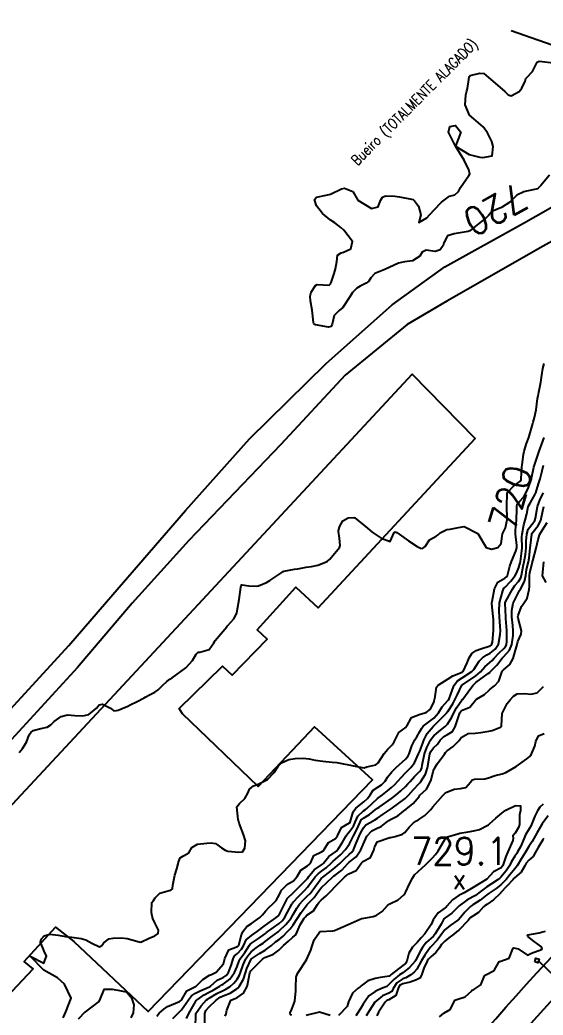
# Model space of a CAD drawing. Header units: metres. Extents: x 318500 to 325275, y 7408834 to 7428799.
# Drawn here: x 320310.2 to 320385.9, y 7414382.8 to 7414526.8 of the extents above; entities that cross this region are included whole.
import ezdxf
from ezdxf.enums import TextEntityAlignment as Align

# ---------------------------------------------------------------- set-up
doc = ezdxf.new("R2010")
doc.units = ezdxf.units.M
doc.header["$MEASUREMENT"] = 0
doc.linetypes.add('CONTINUO', pattern=[0])
for name, color, linetype in [('Cotas', 45, 'Continuous'), ('Curvas de Nivel 1m', 11, 'Continuous'), ('Curvas de Nivel 5m', 15, 'Continuous'), ('Edificações', 30, 'Continuous'), ('Linha Férrea', 20, 'Continuous'), ('Pontos Cotados', 45, 'Continuous'), ('Pórticos', 45, 'Continuous'), ('TEXTO', 45, 'Continuous'), ('Vias Secundárias', 230, 'Continuous')]:
    doc.layers.add(name, color=color, linetype=linetype)
doc.styles.add('ROMANS', font='romans', dxfattribs={"height": 0.2})
doc.styles.add('Style-STANDARD', font='STANDARD.shx')

# ---------------------------------------------------------------- blocks, each defined once
blk = doc.blocks.new('ELVTXT_47')
at = {"layer": 'Pontos Cotados', "linetype": 'Continuous', "style": 'Style-STANDARD'}
for s, height, p in [('729.1', 4, (0, 4)), ('x', 3, (0, 0))]:
    blk.add_text(s, height=height, dxfattribs=at).set_placement(p, align=Align.MIDDLE_CENTER)

msp = doc.modelspace()

# ---------------------------------------------------------------- linework, layer by layer
at = {"layer": 'Curvas de Nivel 1m', "flags": 128}
for points, elevation in [([(320316.41, 7414382.45), (320316.79, 7414383.31), (320317.57, 7414385.3), (320316.6, 7414387.31), (320315.61, 7414388.23), (320313.63, 7414389.36), (320311.65, 7414391.38), (320313.64, 7414390.36), (320313.99, 7414391.35), (320313.66, 7414392.11), (320313.16, 7414393.37), (320313.24, 7414393.81), (320313.69, 7414394.29), (320314.51, 7414394.54), (320315.7, 7414394.42), (320316.78, 7414394.23), (320317.69, 7414394.1), (320319.04, 7414393.93), (320319.69, 7414393.75), (320320.6, 7414393.27), (320321.67, 7414392.73), (320322.02, 7414392.9), (320322.26, 7414393.24), (320323.06, 7414393.86), (320323.69, 7414393.99), (320324.87, 7414394.03), (320325.69, 7414393.94), (320327.44, 7414393.42), (320327.68, 7414393.4), (320328.86, 7414393.99), (320329.7, 7414394.32), (320330.2, 7414394.63), (320330.22, 7414395.13), (320329.72, 7414396.19), (320329.39, 7414396.81), (320329.3, 7414397.15), (320329.21, 7414397.68), (320329.29, 7414399.15), (320329.49, 7414399.42), (320329.77, 7414399.79), (320330.43, 7414400.48), (320331.79, 7414400.86), (320332, 7414400.91), (320332.27, 7414401.11), (320332.32, 7414401.64), (320332.61, 7414403.11), (320332.9, 7414404.02), (320333.16, 7414405.1), (320333.36, 7414405.58), (320333.85, 7414405.87), (320334.61, 7414406.33), (320335.07, 7414407.07), (320335.88, 7414407.59), (320337.21, 7414407.71), (320337.88, 7414407.75), (320338.5, 7414407.66), (320339.35, 7414407.02), (320339.87, 7414406.7), (320340.29, 7414406.57), (320341.86, 7414406.4), (320342.39, 7414406.44), (320342.76, 7414406.97), (320342.81, 7414408.05), (320342.56, 7414408.97), (320341.91, 7414410.63), (320341.8, 7414410.98), (320341.75, 7414411.15), (320341.6, 7414412.99), (320341.95, 7414413.47), (320342.76, 7414414.17), (320343.17, 7414414.97), (320343.4, 7414415.55), (320343.99, 7414416), (320344.68, 7414416.26), (320346, 7414416.93), (320346.97, 7414417.96), (320347.62, 7414418.91), (320348.03, 7414419.32), (320349.13, 7414419.8), (320350.04, 7414419.98), (320351.19, 7414420.01), (320352.04, 7414419.9), (320352.94, 7414419.73), (320354.04, 7414419.59), (320355.39, 7414419.46), (320356.04, 7414419.37), (320356.54, 7414419.29), (320358.03, 7414419.01), (320358.23, 7414418.96), (320359.21, 7414418.75), (320360.03, 7414418.63), (320360.12, 7414418.65), (320360.4, 7414418.74), (320361.69, 7414419.07), (320362.04, 7414419.33), (320362.94, 7414420.71), (320363.43, 7414421.33), (320364.07, 7414421.94), (320364.38, 7414422.38), (320364.51, 7414422.68), (320365.03, 7414423.74), (320366.11, 7414424.51), (320366.17, 7414424.59), (320366.2, 7414424.66), (320366.88, 7414425.89), (320368.13, 7414426.39), (320369.01, 7414426.63), (320369.64, 7414427.12), (320370.15, 7414428.2), (320370.23, 7414428.54), (320370.24, 7414428.61), (320370.48, 7414430.31), (320370.73, 7414430.6), (320372.2, 7414431.5), (320372.84, 7414431.94), (320374.21, 7414432.46), (320374.35, 7414432.56), (320374.95, 7414433.83), (320375.25, 7414434.54), (320375.61, 7414435.18), (320376.26, 7414435.6), (320376.92, 7414435.86), (320378.27, 7414436.26), (320378.42, 7414436.35), (320378.52, 7414436.5), (320378.59, 7414436.81), (320378.75, 7414438.5), (320378.75, 7414440.07), (320378.71, 7414440.5), (320378.51, 7414442.35), (320378.51, 7414442.51), (320378.55, 7414442.71), (320378.89, 7414444.5), (320379.38, 7414445.5), (320380.39, 7414446.06), (320380.64, 7414446.24), (320380.77, 7414446.47), (320381.1, 7414447.79), (320381.34, 7414448.47), (320381.98, 7414449.99), (320382.12, 7414450.46), (320382.13, 7414450.78), (320381.93, 7414452.46), (320381.95, 7414453), (320382.09, 7414454.46), (320382.13, 7414456.06), (320382.12, 7414456.46), (320382.2, 7414456.79), (320382.54, 7414457.15), (320383.14, 7414457.85), (320383.49, 7414458.44), (320383.82, 7414459.19), (320384.25, 7414460.43), (320384.32, 7414460.71), (320384.61, 7414462.14), (320384.69, 7414462.43), (320385.18, 7414463.87), (320385.38, 7414464.42), (320385.72, 7414465.35), (320386.1, 7414466.41)], 721), ([(320330.01, 7414382.67), (320330.35, 7414383.13), (320330.99, 7414383.69), (320331.56, 7414384.06), (320333.29, 7414384.82), (320333.57, 7414385.01), (320333.62, 7414385.09), (320334.32, 7414386.34), (320335.6, 7414386.98), (320335.66, 7414387), (320335.74, 7414387.06), (320336.67, 7414387.99), (320337.62, 7414388.6), (320337.93, 7414388.73), (320338.6, 7414389.03), (320339.64, 7414390.24), (320339.82, 7414391.01), (320340.4, 7414392.26), (320341.68, 7414392.77), (320341.8, 7414392.86), (320341.85, 7414392.98), (320342.24, 7414394.44), (320342.51, 7414394.97), (320343.05, 7414395.64), (320343.72, 7414396.11), (320344.93, 7414396.94), (320345.32, 7414397.35), (320345.74, 7414397.87), (320346.24, 7414398.44), (320346.76, 7414398.91), (320347.27, 7414399.41), (320347.78, 7414400.31), (320347.96, 7414400.72), (320348.06, 7414400.9), (320348.93, 7414401.76), (320349.8, 7414402.28), (320350.33, 7414402.87), (320350.86, 7414403.83), (320351.83, 7414404.45), (320352.07, 7414404.61), (320352.25, 7414404.84), (320352.75, 7414405.94), (320353.86, 7414406.48), (320354.08, 7414406.61), (320354.24, 7414406.82), (320354.86, 7414407.83), (320355.89, 7414408.41), (320356.15, 7414408.8), (320356.73, 7414409.97), (320357.92, 7414410.64), (320357.98, 7414410.71), (320358.01, 7414410.77), (320358.44, 7414412.27), (320358.79, 7414412.76), (320359.96, 7414413.71), (320360.5, 7414414.2), (320360.9, 7414414.73), (320361.31, 7414415.39), (320361.99, 7414415.81), (320362.55, 7414416.15), (320363.04, 7414416.7), (320363.42, 7414417.29), (320364.02, 7414418.02), (320364.35, 7414418.36), (320364.67, 7414418.68), (320366.04, 7414419.93), (320366.37, 7414420.33), (320366.52, 7414420.66), (320366.91, 7414421.81), (320367.35, 7414422.65), (320367.64, 7414423.09), (320368.1, 7414423.86), (320368.36, 7414424.38), (320368.58, 7414424.63), (320370.12, 7414425.79), (320370.81, 7414426.6), (320371.3, 7414427.44), (320372.16, 7414428.35), (320372.26, 7414428.47), (320372.31, 7414428.58), (320372.8, 7414429.96), (320373.04, 7414430.57), (320373.53, 7414431.23), (320374.2, 7414431.64), (320375.59, 7414432.54), (320375.89, 7414432.86), (320376.22, 7414433.4), (320376.7, 7414434.05), (320377.18, 7414434.52), (320377.81, 7414434.95), (320378.25, 7414435.21), (320378.98, 7414435.78), (320379.46, 7414436.49), (320379.71, 7414437.92), (320379.75, 7414438.49), (320379.74, 7414439.05), (320379.62, 7414440.49), (320379.55, 7414441.27), (320379.62, 7414442.49), (320380.12, 7414444.24), (320380.19, 7414444.48), (320380.25, 7414444.6), (320380.37, 7414444.72), (320381.24, 7414445.61), (320381.9, 7414446.46), (320382.08, 7414446.78), (320382.42, 7414447.61), (320382.61, 7414448.27), (320382.64, 7414448.45), (320382.87, 7414450.02), (320382.9, 7414450.45), (320382.87, 7414452.05), (320382.88, 7414452.45), (320383.14, 7414453.8), (320383.36, 7414454.44), (320383.57, 7414455.39), (320383.78, 7414456.44), (320384.04, 7414456.93), (320384.55, 7414457.76), (320384.78, 7414458.2), (320384.87, 7414458.43), (320385.29, 7414459.71), (320385.49, 7414460.42), (320385.79, 7414461.6), (320385.98, 7414462.41)], 722), ([(320332.31, 7414382.34), (320333.09, 7414383.1), (320333.55, 7414383.58), (320334.58, 7414385.07), (320335.01, 7414385.64), (320335.58, 7414386.02), (320336.29, 7414386.35), (320337.6, 7414386.93), (320337.67, 7414386.97), (320337.76, 7414387.04), (320338.75, 7414387.88), (320339.62, 7414388.29), (320340.05, 7414388.57), (320340.36, 7414389), (320340.83, 7414390.18), (320341.04, 7414390.99), (320341.23, 7414391.41), (320341.66, 7414391.74), (320342.26, 7414392.38), (320342.57, 7414392.97), (320342.94, 7414393.72), (320343.7, 7414394.37), (320344.06, 7414394.6), (320344.53, 7414394.95), (320345.72, 7414395.84), (320347.22, 7414396.91), (320347.5, 7414397.14), (320347.74, 7414397.46), (320348.26, 7414398.39), (320348.48, 7414398.89), (320348.92, 7414399.75), (320349.79, 7414400.6), (320349.93, 7414400.73), (320350.07, 7414400.88), (320351.81, 7414402.62), (320351.98, 7414402.85), (320352.79, 7414403.87), (320353.84, 7414404.58), (320353.98, 7414404.67), (320354.12, 7414404.82), (320354.89, 7414405.77), (320355.87, 7414406.47), (320356.05, 7414406.61), (320356.22, 7414406.79), (320356.85, 7414407.76), (320357.4, 7414408.78), (320357.59, 7414409.07), (320357.9, 7414409.4), (320358.47, 7414410.2), (320358.7, 7414410.76), (320359.08, 7414411.61), (320359.94, 7414412.41), (320360.15, 7414412.54), (320360.4, 7414412.74), (320361.2, 7414413.48), (320361.96, 7414414.17), (320362.67, 7414414.71), (320363.41, 7414415.27), (320363.99, 7414415.78), (320364.45, 7414416.22), (320364.9, 7414416.68), (320365.43, 7414417.25), (320366.02, 7414417.88), (320366.4, 7414418.28), (320366.78, 7414418.65), (320367.32, 7414419.36), (320367.88, 7414420.64), (320367.93, 7414420.76), (320368.06, 7414421.04), (320368.51, 7414422.2), (320368.68, 7414422.63), (320369.15, 7414423.57), (320370.03, 7414424.61), (320370.11, 7414424.69), (320372, 7414426.58), (320372.06, 7414426.65), (320372.13, 7414426.76), (320372.84, 7414427.89), (320373.21, 7414428.57), (320373.52, 7414429.22), (320374.16, 7414430.56), (320374.17, 7414430.58), (320374.19, 7414430.59), (320374.28, 7414430.65), (320376.2, 7414431.94), (320376.88, 7414432.52), (320377.51, 7414433.22), (320378.23, 7414433.86), (320378.56, 7414434.17), (320378.85, 7414434.49), (320379.54, 7414435.19), (320380.26, 7414435.87), (320380.54, 7414436.2), (320380.65, 7414436.47), (320380.69, 7414436.89), (320380.67, 7414438.47), (320380.56, 7414440.24), (320380.54, 7414440.48), (320380.42, 7414442.4), (320380.44, 7414442.48), (320380.5, 7414442.63), (320381.48, 7414444.46), (320381.86, 7414444.98), (320382.39, 7414445.56), (320382.73, 7414446.11), (320382.82, 7414446.45), (320383.07, 7414447.79), (320383.21, 7414448.44), (320383.38, 7414449.5), (320383.47, 7414450.44), (320383.5, 7414451.4), (320383.58, 7414452.44), (320383.78, 7414453.15), (320384.5, 7414454.06), (320384.68, 7414454.26), (320384.76, 7414454.43), (320384.83, 7414454.74), (320385.11, 7414456.42), (320385.49, 7414457.47), (320385.97, 7414458.41)], 723), ([(320334.27, 7414382.34), (320334.64, 7414383.07), (320335.57, 7414384.75), (320335.69, 7414384.93), (320335.82, 7414385.06), (320336.87, 7414385.76), (320337.59, 7414386.14), (320338.17, 7414386.45), (320339.1, 7414387.02), (320339.4, 7414387.21), (320339.6, 7414387.33), (320340.55, 7414388.06), (320341.25, 7414388.99), (320341.64, 7414389.86), (320341.93, 7414390.69), (320342.08, 7414390.98), (320342.72, 7414391.91), (320343.42, 7414392.96), (320343.53, 7414393.12), (320343.68, 7414393.26), (320344.71, 7414393.93), (320345.71, 7414394.65), (320345.87, 7414394.77), (320346.08, 7414394.92), (320347.72, 7414396.09), (320348.15, 7414396.47), (320348.46, 7414396.89), (320348.92, 7414397.72), (320349.56, 7414398.88), (320349.64, 7414399.01), (320349.76, 7414399.16), (320350.57, 7414400.07), (320351.36, 7414400.86), (320351.79, 7414401.33), (320352.94, 7414402.83), (320353.34, 7414403.3), (320353.82, 7414403.65), (320354.51, 7414404.13), (320355.23, 7414404.81), (320355.53, 7414405.12), (320355.85, 7414405.38), (320356.61, 7414406.04), (320357.31, 7414406.78), (320357.88, 7414407.63), (320358.49, 7414408.76), (320358.98, 7414409.68), (320359.44, 7414410.75), (320359.6, 7414411.07), (320359.93, 7414411.35), (320360.81, 7414411.86), (320361.87, 7414412.72), (320361.92, 7414412.76), (320361.95, 7414412.79), (320362.18, 7414412.95), (320363.96, 7414414.17), (320364.62, 7414414.68), (320365.34, 7414415.31), (320365.99, 7414415.92), (320366.36, 7414416.29), (320366.66, 7414416.65), (320367.29, 7414417.37), (320368.02, 7414418.07), (320368.27, 7414418.39), (320368.35, 7414418.64), (320368.41, 7414419.01), (320368.78, 7414420.63), (320369.12, 7414421.57), (320369.63, 7414422.62), (320369.8, 7414422.9), (320370.09, 7414423.25), (320370.83, 7414423.87), (320371.76, 7414424.59), (320372.11, 7414424.93), (320372.73, 7414425.97), (320373.01, 7414426.57), (320373.4, 7414427.31), (320374.16, 7414428.42), (320374.23, 7414428.49), (320374.29, 7414428.56), (320375.1, 7414429.62), (320375.75, 7414430.54), (320376.19, 7414430.95), (320377.99, 7414432.28), (320378.21, 7414432.43), (320378.25, 7414432.46), (320378.28, 7414432.5), (320379.25, 7414433.47), (320380.02, 7414434.48), (320380.12, 7414434.6), (320380.24, 7414434.71), (320381.09, 7414435.63), (320381.41, 7414436.46), (320381.59, 7414437.77), (320381.61, 7414438.46), (320381.56, 7414439.21), (320381.43, 7414440.46), (320381.4, 7414441.4), (320381.62, 7414442.46), (320382.37, 7414443.99), (320382.54, 7414444.28), (320382.66, 7414444.45), (320383.26, 7414445.57), (320383.42, 7414446.44), (320383.54, 7414447.31), (320383.8, 7414448.44), (320383.9, 7414448.97), (320384.06, 7414450.43), (320384.1, 7414450.79), (320384.28, 7414452.43), (320384.33, 7414452.58), (320384.49, 7414452.79), (320385.24, 7414453.67), (320385.61, 7414454.41), (320385.92, 7414455.81), (320386.04, 7414456.41)], 724), ([(320386.39, 7414445.42), (320385.84, 7414446.41), (320385.91, 7414446.9), (320386.05, 7414448.41)], 726), ([(320336.94, 7414381.63), (320336.92, 7414383.05), (320337.11, 7414383.49), (320337.56, 7414384.01), (320338.59, 7414385.02), (320339.16, 7414385.44), (320339.58, 7414385.62), (320340.59, 7414385.99), (320341.59, 7414386.63), (320341.78, 7414386.8), (320341.92, 7414386.98), (320342.53, 7414388.06), (320342.82, 7414388.97), (320343.01, 7414389.59), (320343.65, 7414390.91), (320343.69, 7414390.96), (320344.84, 7414391.76), (320345.67, 7414392.25), (320346.09, 7414392.5), (320346.58, 7414392.92), (320347.17, 7414393.42), (320347.69, 7414393.79), (320348.31, 7414394.28), (320348.89, 7414394.89), (320349.28, 7414395.32), (320349.72, 7414395.88), (320350.38, 7414396.87), (320350.92, 7414397.69), (320351.76, 7414398.83), (320352.77, 7414399.85), (320353.45, 7414400.83), (320353.79, 7414401.27), (320355.42, 7414402.8), (320355.63, 7414402.98), (320355.81, 7414403.11), (320356.78, 7414403.83), (320357.65, 7414404.77), (320357.74, 7414404.87), (320357.84, 7414404.95), (320358.86, 7414405.75), (320359.54, 7414406.74), (320359.88, 7414407.53), (320360.24, 7414408.39), (320360.43, 7414408.73), (320361.14, 7414409.49), (320361.91, 7414409.89), (320362.5, 7414410.12), (320363.23, 7414410.7), (320363.61, 7414411.01), (320363.93, 7414411.18), (320364.92, 7414411.69), (320365.95, 7414412.54), (320366.01, 7414412.6), (320366.1, 7414412.66), (320367.14, 7414413.46), (320367.97, 7414414.49), (320368.1, 7414414.64), (320369.05, 7414415.55), (320369.64, 7414416.62), (320369.72, 7414416.9), (320370.02, 7414418.1), (320370.16, 7414418.48), (320370.25, 7414418.61), (320370.61, 7414419.18), (320371.64, 7414420.59), (320371.82, 7414420.82), (320372.06, 7414421.08), (320372.92, 7414421.72), (320373.78, 7414422.56), (320373.9, 7414422.74), (320374.09, 7414423.01), (320375.06, 7414423.58), (320376.1, 7414423.64), (320376.9, 7414423.72), (320378.1, 7414423.93), (320378.57, 7414424.03), (320379.75, 7414424.48), (320379.89, 7414424.7), (320380.01, 7414426.48), (320380.04, 7414426.57), (320380.13, 7414426.75), (320380.71, 7414427.91), (320381.16, 7414428.47), (320381.65, 7414428.97), (320382.17, 7414429.33), (320383.25, 7414429.35), (320384.17, 7414429.27), (320385.1, 7414429.49), (320385.98, 7414430.4)], 726), ([(320339.89, 7414382.66), (320340.01, 7414383), (320340.13, 7414383.57), (320340.72, 7414384.99), (320341.32, 7414385.24), (320341.58, 7414385.33), (320342.55, 7414386.01), (320343.07, 7414386.97), (320343.18, 7414387.39), (320343.48, 7414388.96), (320343.52, 7414389.07), (320343.63, 7414389.26), (320345.32, 7414390.93), (320345.5, 7414391.08), (320345.65, 7414391.15), (320346.9, 7414391.67), (320347.67, 7414392.22), (320348.02, 7414392.56), (320348.36, 7414392.89), (320349.04, 7414393.53), (320349.7, 7414394.11), (320350.1, 7414394.47), (320350.3, 7414394.87), (320350.75, 7414395.9), (320351.35, 7414396.86), (320351.51, 7414397.08), (320351.74, 7414397.3), (320352.66, 7414397.92), (320353.27, 7414398.83), (320353.46, 7414399.13), (320353.77, 7414399.48), (320354.51, 7414400.08), (320355.22, 7414400.81), (320355.8, 7414401.44), (320357.16, 7414402.78), (320357.5, 7414403.09), (320357.82, 7414403.28), (320358.84, 7414403.74), (320359.52, 7414404.74), (320359.66, 7414404.93), (320359.84, 7414405.07), (320360.93, 7414405.65), (320361.43, 7414406.72), (320361.51, 7414407.08), (320361.88, 7414407.92), (320363.72, 7414408.53), (320363.89, 7414408.54), (320364.5, 7414408.68), (320365.55, 7414409.01), (320365.9, 7414409.25), (320366.53, 7414410.04), (320367.16, 7414410.65), (320367.61, 7414410.96), (320367.93, 7414411.15), (320368.83, 7414411.73), (320369.67, 7414412.61), (320369.95, 7414412.96), (320371.4, 7414414.59), (320371.68, 7414414.88), (320371.98, 7414415.1), (320373.05, 7414415.51), (320373.99, 7414415.61), (320374.76, 7414415.78), (320375.44, 7414416.54), (320375.68, 7414416.86), (320376.01, 7414417), (320377.48, 7414417.03), (320378.01, 7414417.15), (320378.98, 7414417.52), (320380.02, 7414417.77), (320380.53, 7414417.96), (320381.44, 7414418.46), (320382.03, 7414418.83), (320383.56, 7414419.94), (320384.05, 7414420.31), (320384.11, 7414420.36), (320384.17, 7414420.42), (320384.74, 7414421.74), (320384.9, 7414422.41), (320385.27, 7414423.23), (320386.1, 7414423.57)], 727), ([(320349.55, 7414382.83), (320349.37, 7414382.88), (320349.28, 7414383.15), (320349.56, 7414383.71), (320349.97, 7414384.87), (320350.13, 7414386.34), (320350.13, 7414386.87), (320350.18, 7414388.32), (320350.36, 7414388.87), (320351.65, 7414390.85), (320352.29, 7414392.22), (320352.48, 7414392.84), (320352.77, 7414393.75), (320353.54, 7414394.82), (320353.71, 7414394.92), (320355.5, 7414395.02), (320355.71, 7414395.06), (320356.17, 7414395.25), (320357.72, 7414395.95), (320359.45, 7414396.74), (320359.66, 7414396.82), (320359.73, 7414396.83), (320361.34, 7414397.12), (320361.74, 7414397.26), (320362.61, 7414397.84), (320363.39, 7414398.7), (320363.59, 7414398.86), (320363.76, 7414398.94), (320364.93, 7414399.52), (320365.78, 7414400.24), (320365.97, 7414400.48), (320366.07, 7414400.66), (320366.6, 7414401.85), (320367, 7414402.65), (320367.32, 7414403.14), (320367.82, 7414403.61), (320368.36, 7414404.1), (320368.94, 7414404.62), (320369.39, 7414405.07), (320369.85, 7414405.56), (320370.36, 7414406.1), (320370.75, 7414406.6), (320371.89, 7414408.58), (320373.42, 7414409.04), (320373.9, 7414409.15), (320375.07, 7414409.38), (320375.9, 7414409.5), (320376.71, 7414409.71), (320377.92, 7414410.32), (320378.03, 7414410.39), (320378.16, 7414410.5), (320379.08, 7414411.34), (320379.94, 7414412.04), (320380.19, 7414412.23), (320380.53, 7414412.47), (320381.96, 7414413.18), (320382.65, 7414413.13), (320382.64, 7414412.44), (320382.54, 7414411.84), (320382.51, 7414410.44), (320382.39, 7414409.97), (320381.9, 7414409.17), (320381.57, 7414408.78), (320381.59, 7414408.45), (320381.55, 7414408.12), (320380.81, 7414406.47), (320380.52, 7414405.81), (320380.08, 7414404.48), (320380, 7414404.32), (320379.84, 7414404.17), (320378.76, 7414403.55), (320377.81, 7414402.5), (320375.8, 7414401.29), (320374.48, 7414400.55), (320374.03, 7414400.31), (320373.78, 7414400.19), (320372.81, 7414399.53), (320372.01, 7414398.58), (320371.89, 7414398.44), (320371.76, 7414398.35), (320370.72, 7414397.62), (320370.03, 7414396.61), (320369.72, 7414395.97), (320368.8, 7414394.62), (320368.29, 7414394.04), (320367.69, 7414393.35), (320367.34, 7414392.99), (320367, 7414392.65), (320366.51, 7414391.81), (320366.2, 7414390.65), (320365.99, 7414390.31), (320365.64, 7414390.02), (320363.93, 7414388.69), (320363.77, 7414388.55), (320363.63, 7414388.45), (320362.11, 7414388.22), (320361.62, 7414388.14), (320360.56, 7414387.79), (320359.6, 7414387.07), (320359.43, 7414386.92), (320359.13, 7414386.75), (320358.32, 7414386.03), (320357.76, 7414384.77), (320357.56, 7414384.1), (320356.32, 7414382.79)], 728), ([(320385.96, 7414413.37), (320385.44, 7414412.92), (320385.12, 7414412.41), (320384.73, 7414411.62), (320384.25, 7414410.42), (320384.15, 7414410.18), (320383.91, 7414409.78), (320383.41, 7414408.91), (320383.18, 7414408.43), (320382.64, 7414407.2), (320382.25, 7414406.44), (320382.11, 7414406.21), (320381.86, 7414405.83), (320381.33, 7414404.98), (320381.05, 7414404.46), (320380.57, 7414403.73), (320379.81, 7414402.81), (320379.65, 7414402.64), (320379.44, 7414402.48), (320378.47, 7414401.83), (320377.8, 7414401.38), (320376.64, 7414400.52), (320376.16, 7414400.15), (320375.78, 7414399.93), (320374.87, 7414399.45), (320373.76, 7414398.64), (320373.71, 7414398.61), (320373.67, 7414398.56), (320372.72, 7414397.59), (320371.73, 7414396.89), (320371.56, 7414396.75), (320371.45, 7414396.58), (320371.16, 7414396.02), (320370.3, 7414394.6), (320370.05, 7414394.26), (320369.7, 7414393.94), (320368.99, 7414393.32), (320368.47, 7414392.63), (320368.19, 7414392.12), (320367.66, 7414391.11), (320367.49, 7414390.8), (320367.39, 7414390.64), (320366.58, 7414389.71), (320365.63, 7414388.97), (320365.16, 7414388.67), (320364.31, 7414387.99), (320363.61, 7414387.26), (320363.29, 7414387), (320362.55, 7414386.71), (320361.89, 7414386.42), (320361.59, 7414386.27), (320360.7, 7414385.61), (320360.07, 7414384.73), (320359.89, 7414384.41), (320359.56, 7414383.85), (320358.82, 7414382.75)], 727), ([(320386.68, 7414411.65), (320385.92, 7414410.67), (320385.81, 7414410.51), (320385.75, 7414410.4), (320385.06, 7414409.25), (320384.58, 7414408.41), (320384.33, 7414407.97), (320383.88, 7414407.25), (320383.38, 7414406.43), (320382.8, 7414405.49), (320382.2, 7414404.44), (320382.05, 7414404.23), (320381.83, 7414403.98), (320381.13, 7414403.15), (320380.57, 7414402.47), (320379.8, 7414401.68), (320379.12, 7414401.16), (320378.13, 7414400.5), (320377.94, 7414400.35), (320377.79, 7414400.23), (320376.82, 7414399.47), (320375.76, 7414398.78), (320375.6, 7414398.69), (320375.4, 7414398.54), (320374.58, 7414397.71), (320373.73, 7414396.66), (320373.68, 7414396.61), (320373.61, 7414396.56), (320372.48, 7414395.82), (320371.72, 7414395.19), (320371.26, 7414394.59), (320370.61, 7414393.68), (320369.68, 7414392.73), (320369.62, 7414392.67), (320369.57, 7414392.61), (320368.79, 7414391.5), (320368.3, 7414390.63), (320367.64, 7414389.5), (320367.24, 7414389.04), (320366.76, 7414388.65), (320366.04, 7414388.24), (320365.62, 7414388.08), (320364.76, 7414387.53), (320364.22, 7414386.68), (320364.02, 7414386.26), (320363.59, 7414386), (320362.67, 7414385.61), (320361.57, 7414384.72), (320360.79, 7414383.5), (320360.33, 7414382.73)], 726), ([(320326.27, 7414382.45), (320326.59, 7414383.18), (320326.72, 7414384.34), (320326.41, 7414385.19), (320325.58, 7414386.16), (320324.38, 7414386.42), (320323.59, 7414386.54), (320322.3, 7414386.53), (320321.77, 7414385.25), (320321.57, 7414384.82), (320319.55, 7414383.28), (320318.58, 7414382.24)], 721), ([(320355.12, 7414382.8), (320353.55, 7414383.26), (320351.78, 7414382.85), (320351.61, 7414382.79)], 728)]:
    msp.add_lwpolyline(points, dxfattribs=dict(at, elevation=elevation))
at = {"layer": 'Curvas de Nivel 5m', "flags": 128}
for points, elevation in [([(320386.84, 7414504.4), (320385.62, 7414502.89), (320385.19, 7414502.43), (320385.15, 7414502.41), (320383.52, 7414502.07), (320383.14, 7414501.98), (320382.11, 7414501.49), (320381.12, 7414500.48), (320379.91, 7414499.7), (320379.1, 7414499.35), (320378.5, 7414499.12), (320378.01, 7414498.52), (320377.55, 7414498.06), (320377.08, 7414497.74), (320375.6, 7414496.55), (320375.31, 7414496.31), (320375.07, 7414496.24), (320373.65, 7414495.99), (320373.06, 7414495.9), (320372.08, 7414495.58), (320371.57, 7414494.6), (320371.44, 7414494.2), (320371.02, 7414493.55), (320370.3, 7414493.34), (320369.02, 7414493.54), (320368.44, 7414493.22), (320368.09, 7414492.65), (320367, 7414491.97), (320365.85, 7414491.83), (320365, 7414491.65), (320362.99, 7414490.72), (320361.56, 7414490.16), (320360.97, 7414489.5), (320360.7, 7414489.02), (320360.31, 7414488.76), (320359.42, 7414488.3), (320358.95, 7414488.01), (320358.34, 7414487.38), (320357.96, 7414486.78), (320356.91, 7414485.21), (320356.42, 7414484.81), (320355.67, 7414484.05), (320355.37, 7414482.82), (320355.23, 7414482.47), (320354.87, 7414482.38), (320352.98, 7414482.74), (320352.88, 7414482.76), (320352.72, 7414482.85), (320352.68, 7414483.05), (320352.49, 7414484.86), (320352.26, 7414486.2), (320352.21, 7414486.86), (320352.36, 7414487.44), (320352.95, 7414488.43), (320353.22, 7414488.58), (320354.95, 7414488.48), (320355.15, 7414488.63), (320355.22, 7414488.83), (320355.66, 7414490.14), (320355.89, 7414490.82), (320356.08, 7414491.89), (320356.16, 7414492.81), (320356.67, 7414493.15), (320357.02, 7414493.25), (320358.09, 7414493.71), (320358.33, 7414494.78), (320357.06, 7414496.42), (320356.65, 7414496.81), (320355.75, 7414497.5), (320355.08, 7414497.92), (320354, 7414498.84), (320353.11, 7414499.96), (320352.82, 7414500.85), (320353.13, 7414501.18), (320354.5, 7414501.47), (320355.13, 7414501.65), (320356.72, 7414502.39), (320357.15, 7414502.49), (320358.38, 7414502.02), (320359.12, 7414500.77), (320361.1, 7414499.57), (320362.05, 7414499.79), (320362.39, 7414500.73), (320362.66, 7414501.19), (320363.13, 7414501.41), (320364.48, 7414501.35), (320365.13, 7414501.22), (320366.88, 7414500.92), (320367.12, 7414500.87), (320367.32, 7414500.67), (320367.87, 7414499.9), (320368.23, 7414498.65), (320367.95, 7414497.53), (320369.09, 7414498.22), (320369.46, 7414498.63), (320370.24, 7414499.48), (320371.12, 7414500.38), (320371.24, 7414500.48), (320371.4, 7414500.61), (320372.39, 7414501.34), (320373.13, 7414501.52), (320373.7, 7414502.03), (320373.99, 7414502.58), (320375.17, 7414504.34), (320375.31, 7414504.56), (320375.18, 7414505.13), (320374.51, 7414506.57), (320373.23, 7414508.59), (320372.25, 7414510.6), (320372.43, 7414511.43), (320373.26, 7414511.56), (320374, 7414510.58), (320373.23, 7414508.59), (320375.21, 7414507.39), (320376.78, 7414506.96), (320377.21, 7414506.92), (320378.56, 7414507.16), (320378.71, 7414508.52), (320378.49, 7414509.26), (320377.89, 7414510.52), (320377.26, 7414511.39), (320375.88, 7414512.55), (320375.29, 7414513.08), (320374.64, 7414514.57), (320374.74, 7414515.98), (320374.9, 7414516.57), (320374.99, 7414516.91), (320375.24, 7414518.56), (320375.26, 7414518.66), (320375.36, 7414518.82), (320376.78, 7414519.12), (320377.37, 7414519.11), (320378.01, 7414518.52), (320379.34, 7414517.42), (320380.38, 7414516.49), (320380.86, 7414516.02), (320381.32, 7414515.88), (320382.47, 7414516.46), (320382.84, 7414516.96), (320383.35, 7414517.99), (320383.45, 7414518.36), (320383.51, 7414518.45), (320384.41, 7414519.4), (320384.91, 7414520.43), (320385.08, 7414520.74), (320385.39, 7414520.87), (320385.79, 7414520.82), (320387.39, 7414520.61)], 720), ([(320310.04, 7414420.85), (320310.56, 7414421.4), (320311.11, 7414422.34), (320311.52, 7414423.39), (320311.73, 7414423.74), (320312.09, 7414424), (320313.17, 7414424.29), (320314.1, 7414424.51), (320314.63, 7414424.83), (320315.14, 7414425.34), (320316.12, 7414426.06), (320317.07, 7414426.27), (320318.12, 7414426.2), (320319.28, 7414426.13), (320320.12, 7414426.34), (320321.25, 7414427.26), (320321.66, 7414427.74), (320322.14, 7414427.84), (320323.3, 7414427.23), (320323.78, 7414426.88), (320324.13, 7414426.9), (320324.37, 7414426.98), (320324.99, 7414427.21), (320325.79, 7414427.55), (320326.14, 7414427.71), (320327.12, 7414428.21), (320328.15, 7414428.77), (320328.41, 7414428.91), (320328.93, 7414429.16), (320329.72, 7414429.59), (320330.17, 7414429.92), (320330.81, 7414430.51), (320331.45, 7414431.13), (320331.88, 7414431.44), (320332.2, 7414431.64), (320334.21, 7414433.09), (320335.16, 7414434.14), (320335.71, 7414435.07), (320335.96, 7414435.35), (320336.24, 7414435.36), (320337.56, 7414435.74), (320338.27, 7414436.72), (320338.37, 7414436.94), (320338.44, 7414437.04), (320339.28, 7414438.03), (320340.12, 7414439.01), (320340.2, 7414439.1), (320340.29, 7414439.19), (320341.14, 7414440.16), (320341.56, 7414440.99), (320341.68, 7414441.64), (320341.91, 7414442.99), (320342.16, 7414444.77), (320342.21, 7414444.98), (320342.27, 7414445.08), (320342.37, 7414445.09), (320343.3, 7414444.97), (320344.37, 7414444.9), (320344.74, 7414444.95), (320345.89, 7414445.43), (320346.38, 7414445.72), (320347.1, 7414446.21), (320348.11, 7414446.9), (320348.29, 7414447.02), (320348.4, 7414447.06), (320349.94, 7414447.35), (320350.41, 7414447.43), (320351.64, 7414447.63), (320352.41, 7414447.76), (320353.29, 7414447.96), (320354.42, 7414448.37), (320354.73, 7414448.52), (320355.07, 7414448.82), (320356.45, 7414450.48), (320356.54, 7414450.8), (320356.47, 7414451.86), (320356.32, 7414452.8), (320356.32, 7414452.96), (320356.49, 7414453.59), (320356.95, 7414454.34), (320357.69, 7414454.78), (320358.51, 7414454.84), (320358.68, 7414454.77), (320360.49, 7414453.28), (320361.19, 7414452.74), (320362.47, 7414451.86), (320363.77, 7414451.39), (320364.37, 7414452.69), (320364.43, 7414452.74), (320364.48, 7414452.75), (320364.75, 7414452.69), (320366.46, 7414451.46), (320367.72, 7414450.65), (320368.19, 7414450.39), (320368.45, 7414450.37), (320368.85, 7414450.63), (320369.47, 7414451.62), (320370.47, 7414452.15), (320370.74, 7414452.34), (320371.04, 7414452.6), (320371.97, 7414453.11), (320372.49, 7414453.17), (320373.66, 7414453.41), (320374.5, 7414453.56), (320376.48, 7414452.53), (320377.69, 7414450.52), (320378.45, 7414450.28), (320379.38, 7414450.5), (320379.85, 7414451.1), (320380.05, 7414452.49), (320380.19, 7414452.78), (320380.49, 7414453.36), (320380.7, 7414454.29), (320380.72, 7414454.48), (320380.72, 7414454.68), (320380.66, 7414456.48), (320380.72, 7414458.32), (320380.76, 7414458.48), (320381.65, 7414459.38), (320382.58, 7414460.03), (320382.74, 7414460.29), (320382.77, 7414460.45), (320382.86, 7414462.19), (320382.88, 7414462.45), (320383.1, 7414463.97), (320383.21, 7414464.44), (320383.55, 7414465.55), (320383.86, 7414466.44), (320384.05, 7414467.07), (320384.43, 7414468.43), (320384.49, 7414468.63), (320384.7, 7414469.3), (320384.91, 7414470.43), (320385.13, 7414472.04), (320385.2, 7414472.42), (320385.33, 7414473), (320385.59, 7414474.42), (320385.77, 7414475.43), (320385.92, 7414476.41), (320386.08, 7414477.14)], 720), ([(320335.57, 7414381.06), (320335.62, 7414382.98), (320335.65, 7414383.06), (320336.43, 7414384.18), (320337.2, 7414385.04), (320337.41, 7414385.2), (320337.57, 7414385.3), (320338.67, 7414385.94), (320339.59, 7414386.4), (320340, 7414386.6), (320340.6, 7414387), (320341.13, 7414387.47), (320341.62, 7414388.03), (320341.98, 7414388.62), (320342.11, 7414388.98), (320342.48, 7414390.13), (320342.89, 7414390.97), (320343.19, 7414391.43), (320343.67, 7414392.01), (320344.18, 7414392.45), (320344.92, 7414392.94), (320345.37, 7414393.25), (320345.69, 7414393.47), (320346.52, 7414394.1), (320347.55, 7414394.9), (320347.71, 7414395.02), (320348.68, 7414395.93), (320349.44, 7414396.88), (320349.55, 7414397.07), (320349.74, 7414397.41), (320350.29, 7414398.33), (320350.67, 7414398.87), (320351.18, 7414399.45), (320351.78, 7414400.03), (320352.18, 7414400.44), (320352.49, 7414400.84), (320353.81, 7414402.59), (320354.04, 7414402.82), (320355.06, 7414403.57), (320355.83, 7414404.19), (320356.16, 7414404.47), (320356.49, 7414404.79), (320357.18, 7414405.45), (320357.86, 7414406.07), (320358.23, 7414406.4), (320358.46, 7414406.76), (320358.84, 7414407.71), (320359.31, 7414408.75), (320359.51, 7414409.14), (320359.91, 7414409.92), (320360.28, 7414410.37), (320360.9, 7414410.73), (320361.57, 7414411.08), (320361.93, 7414411.32), (320362.76, 7414411.89), (320363.95, 7414412.67), (320365.97, 7414414.18), (320366.22, 7414414.4), (320366.46, 7414414.66), (320367.17, 7414415.46), (320368, 7414416.35), (320368.13, 7414416.51), (320368.23, 7414416.64), (320368.92, 7414417.72), (320369.2, 7414418.62), (320369.42, 7414420), (320369.55, 7414420.62), (320369.69, 7414420.98), (320370.06, 7414421.52), (320370.62, 7414422.05), (320371.04, 7414422.6), (320371.54, 7414423.14), (320372.09, 7414423.45), (320372.79, 7414423.88), (320373.18, 7414424.57), (320373.43, 7414425.25), (320373.88, 7414426.56), (320373.96, 7414426.74), (320374.14, 7414426.9), (320375.31, 7414427.38), (320376.16, 7414428.39), (320376.21, 7414428.47), (320376.3, 7414428.53), (320377.43, 7414429.25), (320378.18, 7414429.89), (320378.49, 7414430.19), (320378.89, 7414430.49), (320379.51, 7414431.17), (320379.95, 7414432.48), (320380.04, 7414432.65), (320380.22, 7414432.81), (320381.11, 7414433.58), (320381.58, 7414434.46), (320381.76, 7414434.95), (320382.16, 7414436.45), (320382.27, 7414436.92), (320382.75, 7414437.98), (320382.8, 7414438.44), (320382.32, 7414440.27), (320382.29, 7414440.45), (320382.28, 7414440.49), (320382.32, 7414440.68), (320382.82, 7414441.97), (320383.15, 7414442.44), (320383.61, 7414443.19), (320383.91, 7414444.43), (320383.95, 7414444.86), (320383.96, 7414446.43), (320384.01, 7414446.83), (320384.41, 7414448.43), (320384.41, 7414448.45), (320384.43, 7414448.57), (320384.92, 7414450.42), (320385.21, 7414451.68), (320385.48, 7414452.42), (320385.85, 7414453.05), (320386.51, 7414454.11)], 725), ([(320386.02, 7414408.4), (320385.89, 7414408.22), (320385.2, 7414407.09), (320384.85, 7414406.41), (320384.49, 7414405.79), (320383.85, 7414405.24), (320383.46, 7414404.81), (320383.27, 7414404.43), (320382.74, 7414403.52), (320381.81, 7414402.71), (320381.68, 7414402.58), (320381.58, 7414402.45), (320379.79, 7414400.52), (320379.77, 7414400.5), (320379.75, 7414400.48), (320378.75, 7414399.51), (320377.77, 7414398.86), (320377.55, 7414398.72), (320377.31, 7414398.51), (320376.57, 7414397.7), (320375.74, 7414397.16), (320375.38, 7414396.89), (320375.07, 7414396.54), (320373.72, 7414395.13), (320373.4, 7414394.87), (320373, 7414394.57), (320372.27, 7414394), (320371.69, 7414393.55), (320371.23, 7414393.04), (320370.91, 7414392.59), (320370.39, 7414391.88), (320369.66, 7414391.28), (320369.34, 7414390.93), (320369.15, 7414390.62), (320368.66, 7414389.64), (320368.31, 7414388.63), (320368.06, 7414388.19), (320367.62, 7414387.94), (320366.67, 7414387.59), (320365.61, 7414387.35), (320365.16, 7414387.11), (320364.94, 7414386.67), (320364.6, 7414385.66), (320363.58, 7414385.06), (320363.31, 7414384.95), (320363.04, 7414384.7), (320362.09, 7414383.25), (320361.84, 7414382.72)], 725), ([(320370.95, 7414382.59), (320371.56, 7414383.1), (320372.5, 7414383.63), (320372.95, 7414384.57), (320373.16, 7414384.98), (320373.58, 7414385.16), (320374.66, 7414385.47), (320375.6, 7414386.35), (320375.68, 7414386.45), (320375.91, 7414386.53), (320376.91, 7414387.21), (320377.47, 7414388.5), (320377.63, 7414388.68), (320378.83, 7414389.3), (320379.52, 7414390.48), (320379.56, 7414390.57), (320379.65, 7414390.6), (320381.02, 7414391.1), (320381.56, 7414392.45), (320381.6, 7414392.54), (320381.68, 7414392.56), (320382.31, 7414392.44), (320383.67, 7414391.51), (320384.26, 7414391.82), (320385.68, 7414392.32), (320385.74, 7414392.33), (320385.78, 7414392.4), (320385.68, 7414392.71), (320384.64, 7414393.47), (320383.71, 7414394.21), (320383.7, 7414394.42), (320383.71, 7414394.44), (320385.39, 7414394.72), (320385.71, 7414394.85), (320386.3, 7414394.98)], 725)]:
    msp.add_lwpolyline(points, dxfattribs=dict(at, elevation=elevation))
at = {"layer": 'Edificações'}
msp.add_lwpolyline([(320305.93, 7414383.09), (320312.07, 7414389.52), (320310.77, 7414390.6), (320315.31, 7414395.57), (320317.95, 7414393.51), (320328.74, 7414383.35), (320361.24, 7414416.9), (320352.85, 7414424.54), (320344.68, 7414415.94), (320333.72, 7414426.45), (320333.22, 7414427.18), (320339.51, 7414433.33), (320340.89, 7414432.01), (320345.97, 7414437.22), (320344.51, 7414438.59), (320350.14, 7414444.77), (320353.37, 7414441.78), (320376.11, 7414466.28), (320366.95, 7414475.57), (320366.95, 7414475.57), (320335.28, 7414441.54), (320303.27, 7414407.16)], dxfattribs=at)
at = {"layer": 'Linha Férrea'}
for points in [[(320223.39, 7414139.11, -0.076005), (320320.44, 7414312, -0.027328), (320414.07, 7414419.91, -0.009752), (320494.14, 7414502.31), (320539.58, 7414547.56, -0.011191), (320630.31, 7414631.79), (320756.6, 7414744.3), (320803.26, 7414786.66, 0.019521), (320844.17, 7414825.78, 0.046857), (320912.06, 7414907.56, 0.028693), (320959.44, 7414990.44), (320996.91, 7415059.89, -0.026975), (321044.53, 7415137.19, -0.050883), (321124.04, 7415226.54, -0.025562), (321181.81, 7415273.24, -0.010464), (321204.93, 7415290.01), (321276, 7415340.1, 0.037465), (321348.3, 7415399.17, 0.070178), (321431.57, 7415506.43, 0.032105), (321468.49, 7415582.4, 0.011032), (321478.31, 7415606.63)], [(320241.05, 7414171.32, -0.059467), (320320.45, 7414305.19), (320344.43, 7414335.6, -0.01773), (320382.82, 7414380.15), (320405.48, 7414405.16, -0.004312), (320469.58, 7414472.04, 0.00127), (320499.63, 7414502.17), (320512.9, 7414515.04), (320542.51, 7414544.71, -0.011757), (320633.32, 7414629.25), (320777.07, 7414757.12, 0.012969)]]:
    msp.add_lwpolyline(points, format="xyb", dxfattribs=at)
at = {"layer": 'Pórticos'}
msp.add_lwpolyline([(320384.72, 7414390.55), (320384.89, 7414391.1), (320385.37, 7414390.95), (320385.19, 7414390.4)], close=True, dxfattribs=at)
msp.add_lwpolyline([(320392.9, 7414383.35), (320385.28, 7414390.67)], dxfattribs=at)
at = {"layer": 'TEXTO', "linetype": 'CONTINUO'}
msp.add_polyline3d([(320466.09, 7414495.67, 0), (320381.29, 7414525.28, 0)], dxfattribs=at)
at = {"layer": 'Vias Secundárias'}
for points in [[(320434.27, 7414495.08), (320420.28, 7414502.99), (320414.55, 7414507.17, 0.24841), (320411.35, 7414507.64), (320399.1, 7414501.38), (320385.94, 7414494.11), (320371.98, 7414486.14), (320366.27, 7414482.78), (320357.28, 7414475.46), (320347.96, 7414465.39), (320334.63, 7414451.5), (320326.42, 7414442.46), (320318.52, 7414433.15), (320304.1, 7414417.49), (320283.51, 7414395.12), (320270.23, 7414379.52), (320263.93, 7414373.09), (320261.09, 7414368.53), (320258.99, 7414361.03), (320256.16, 7414356.62)], [(320254.67, 7414378.34), (320254.66, 7414387.71, -0.212006), (320263.28, 7414407.12, -0.202797), (320284.47, 7414414.5, 0.137844), (320302.9, 7414420.73), (320317.25, 7414436.31), (320323.63, 7414443.7), (320334.16, 7414455.83), (320343.4, 7414466.23), (320354.52, 7414477.13), (320364.06, 7414485.59), (320371.69, 7414491.11), (320383.09, 7414497.44), (320400.52, 7414507.3)]]:
    msp.add_lwpolyline(points, format="xyb", dxfattribs=at)

# ---------------------------------------------------------------- block references
at = {"layer": 'Pontos Cotados', "linetype": 'Continuous'}
msp.add_blockref('ELVTXT_47', (320373.81, 7414402.56, 729.06), dxfattribs=at)

# ---------------------------------------------------------------- texts
at = {"layer": 'Cotas', "style": 'Style-STANDARD'}
for rotation, p in [(208.8977, (320379.02, 7414499.38, 720)), (73.6468, (320381.24, 7414457.69, 720))]:
    msp.add_text('720', height=4, rotation=rotation, dxfattribs=at).set_placement(p, align=Align.MIDDLE_CENTER)
at = {"layer": 'TEXTO', "style": 'ROMANS', "width": 0.8}
msp.add_text('Bueiro (TOTALMENTE ALAGADO)', height=1.5, rotation=45, dxfattribs=at).set_placement((320359.04, 7414505.68))

doc.saveas('drawing.dxf')
